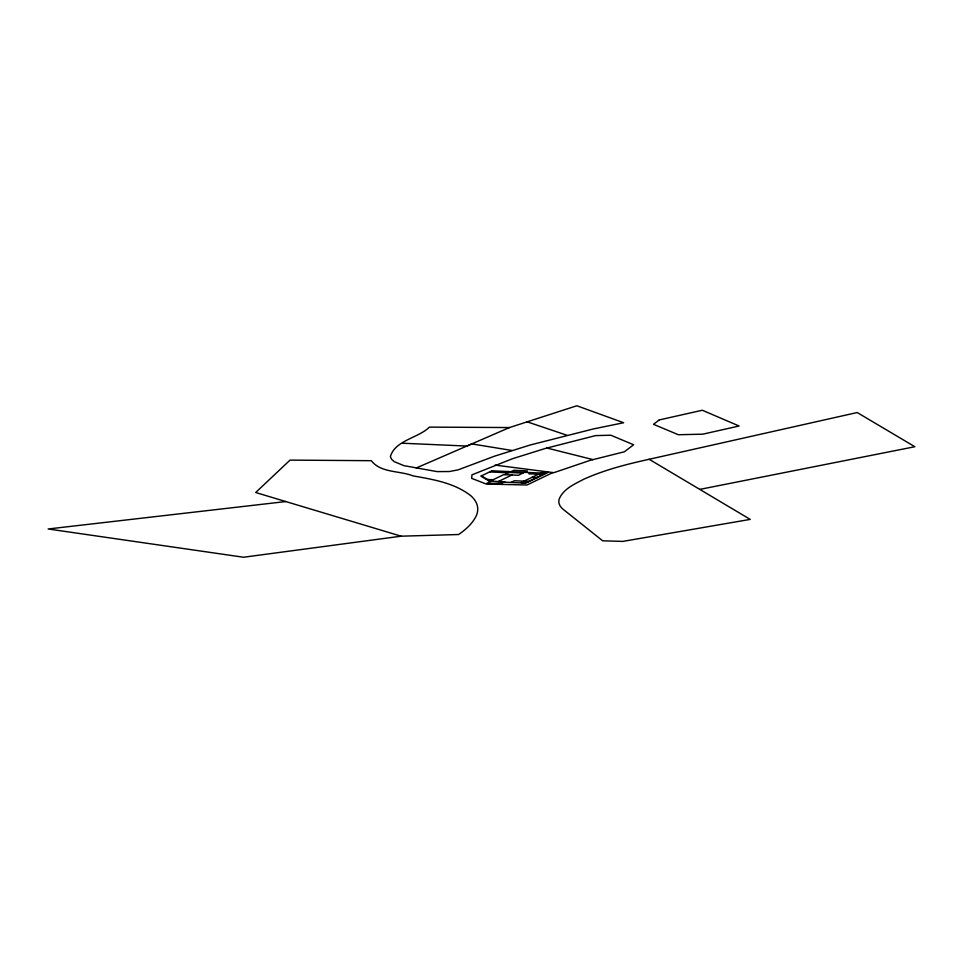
<?xml version="1.0" encoding="UTF-8"?>
<svg xmlns="http://www.w3.org/2000/svg" width="963" height="963" viewBox="0 0 963 963"><rect width="100%" height="100%" fill="white"/><g stroke="black" fill="none" stroke-linecap="round" stroke-linejoin="round"><path stroke-width="1.44" d="M490.023 481.006L492.719 479.718L487.434 479.466M509.583 471.605L507.212 472.749L489.613 471.918M491.214 481.175L486.688 483.354L500.254 483.992L504.793 481.813L490.215 481.127L503.805 474.59L518.383 475.277L527.435 470.919L513.869 470.281L504.805 474.639M498.353 481.512L511.943 474.976M510.859 482.451L514.435 480.742L528.531 481.404M531.299 472.628L528.928 473.772L543.024 474.434M552.858 472.568L527.002 484.991L486.327 484.064L471.677 478.37L471.966 474.831L512.4 458.749L545.311 448.457L595.495 435.613L610.831 435.216L633.606 444.762L624.373 451.779L590.042 460.386L553.797 472.689L495.09 465.093M416.197 468.018L509.499 427.548L576.849 405.76L623.639 422.733L593.268 428.968L530.348 444.966L494.537 456.173L458.111 469.86L449.36 471.533L437.009 471.605L403.93 465.647L394.252 461.674L391.544 459.243L390.376 456.582C395.071 440.247 418.472 438.021 429.438 427.115L509.499 427.548M649.146 459.279C626.817 464.214 604.475 469.86 583.578 479.321C574.417 484.184 563.235 488.915 559.13 499.219A139.057 33.404 -7 0 0 563.524 509.596L602.669 540.809L622.784 541.411L750.213 519.394L649.146 459.279L857.202 412.537L914.85 446.724L699.764 489.397M401.15 536.186L255.689 492.514L290.032 460.109L371.273 460.687C381.071 473.242 399.549 470.486 413.091 475.903C433.109 479.442 454.584 482.92 470.979 495.861A252.222 60.597 -7 0 1 476.444 515.446C472.677 523.511 465.815 529.59 458.569 534.525L401.15 536.186L243.579 557.24L48.15 528.988L285.794 501.554M402.787 443.233L466.826 446.062L471.786 443.907L511.943 450.467M509.331 472.46L522.909 473.098M531.949 477.347L537.378 477.612M546.864 448.024L592.979 459.592M527.002 421.77L567.014 435.276M481.404 475.866L490.865 481.512M659.258 419.928L653.504 424.31L678.361 434.734L702.797 434.169L739.103 426.007L702.316 410.25L659.258 419.928M491.985 470.787L480.886 476.119L489.854 481.464L524.943 483.113L545.395 473.29L491.985 470.787M542.831 472.123L521.079 482.583L526.508 482.836L548.26 472.376L542.831 472.123"/></g></svg>
